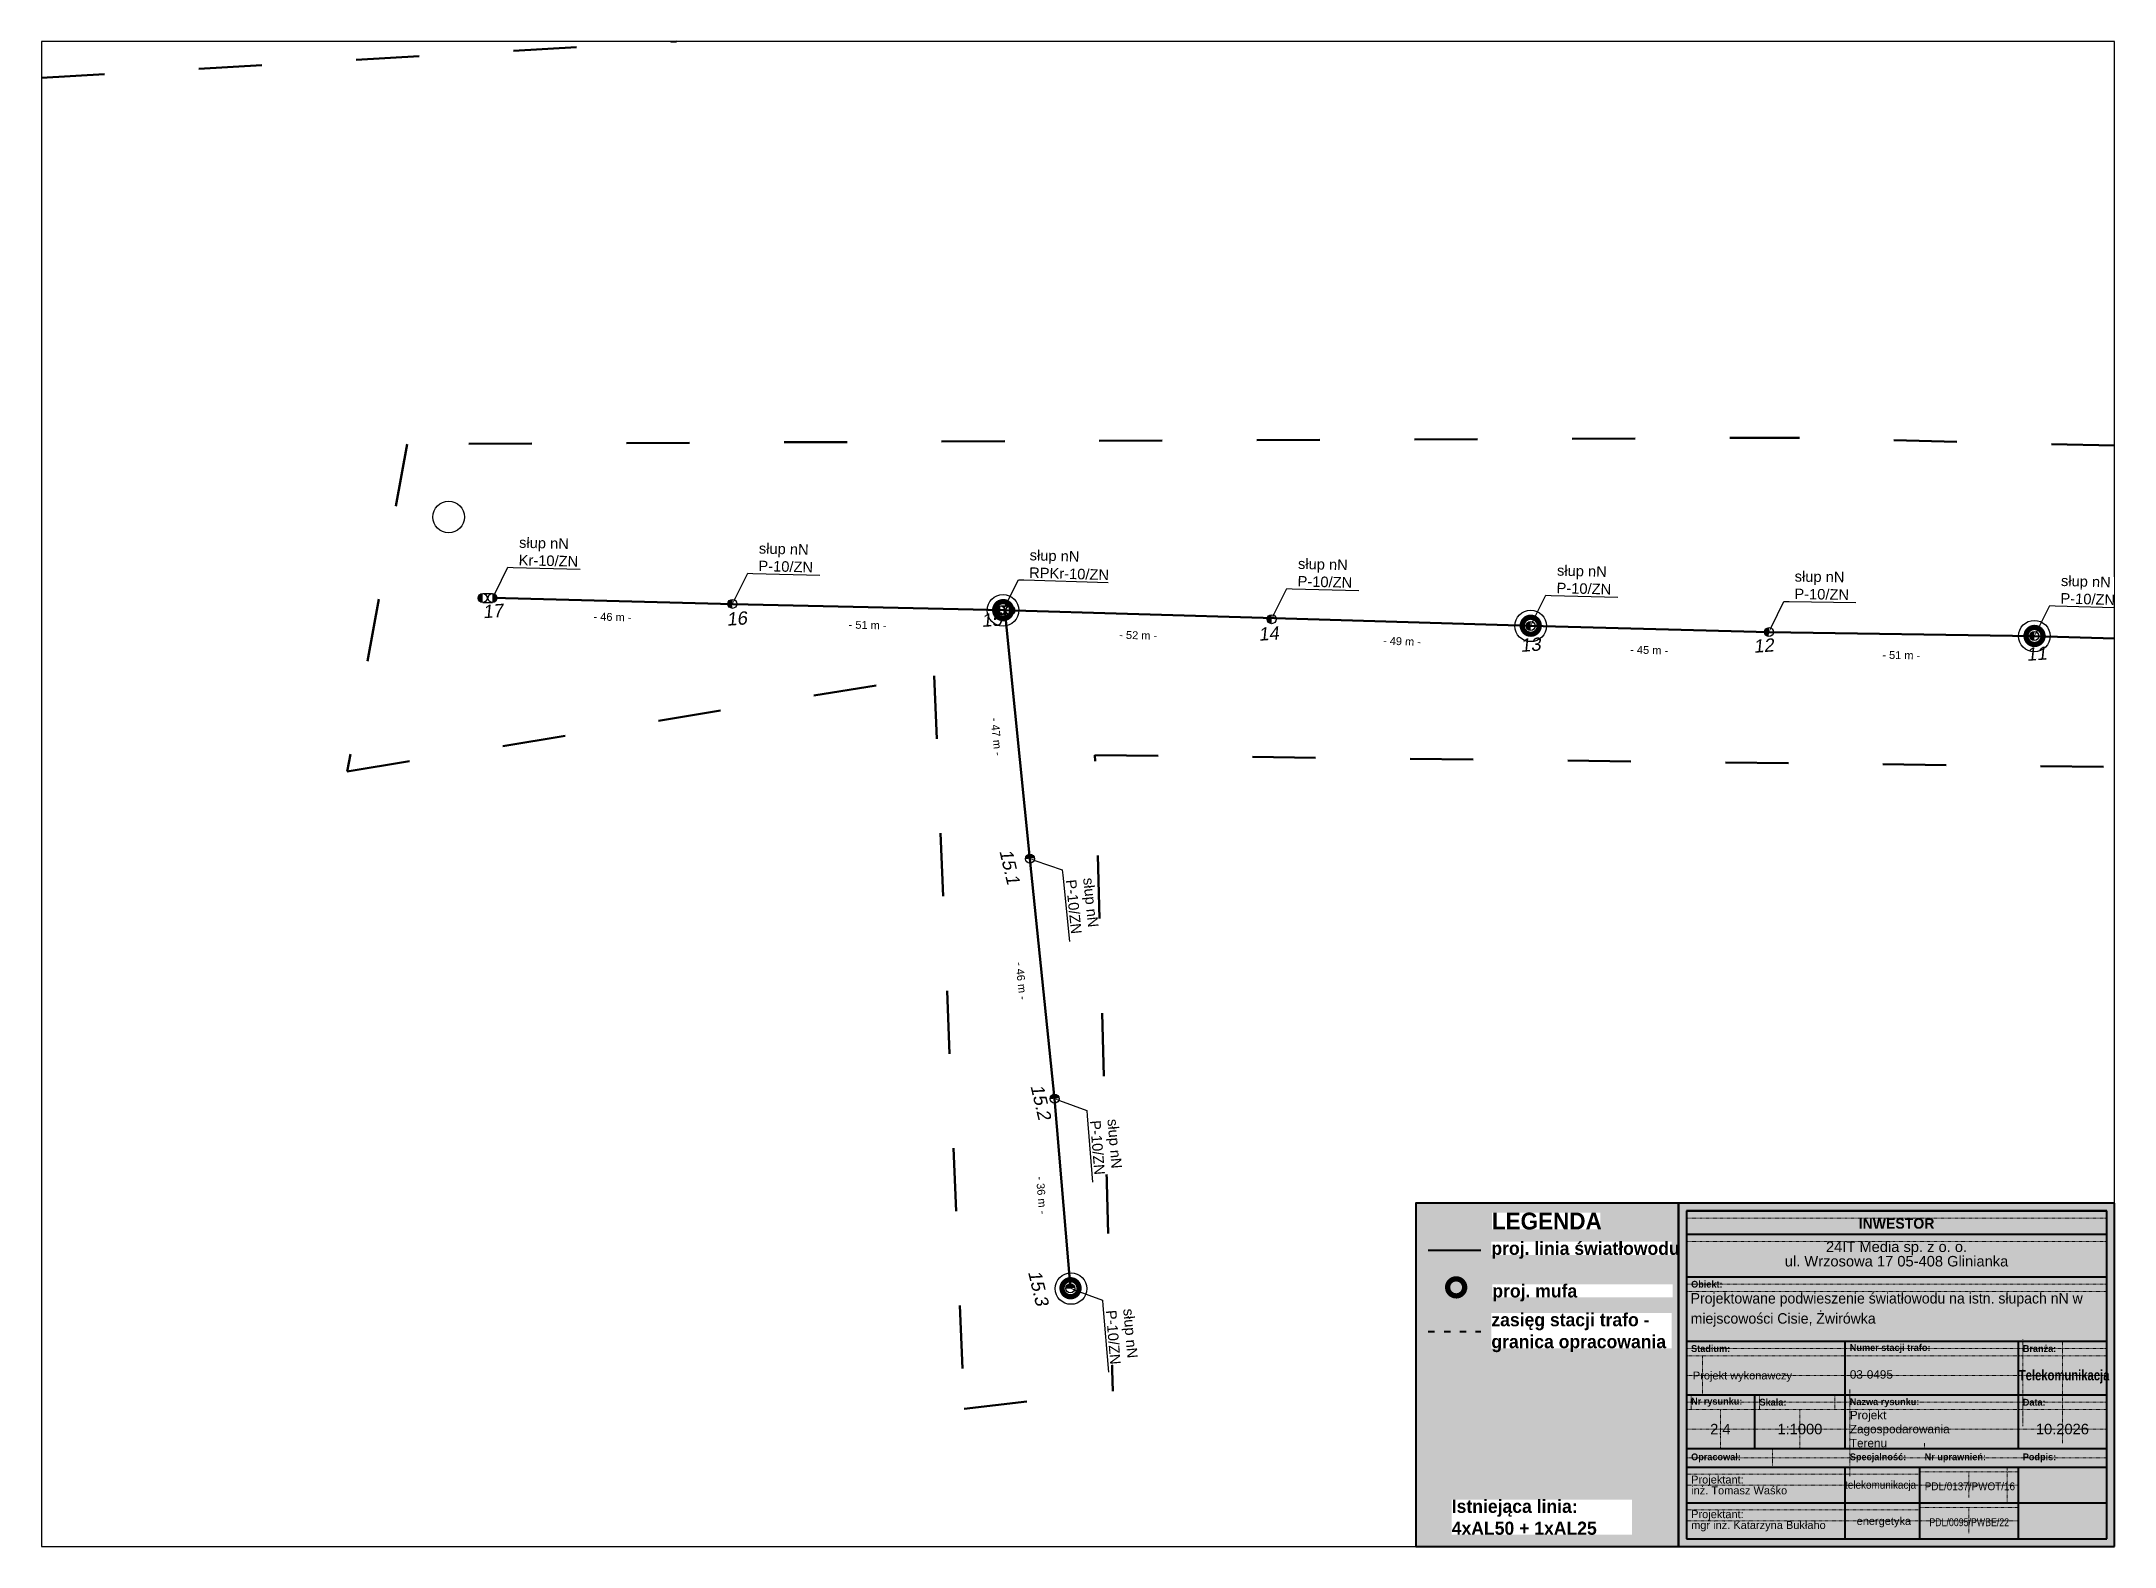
# Paper-space layout '495-4' of a CAD drawing. Header units: metres, sheet in millimetres. Extents: x 0 to 395, y 0 to 287.
# The model-space entities are those that its viewports show. They can reach past a viewport. Long polylines and large blocks are cut down to what shows.
import ezdxf
from ezdxf import colors
from ezdxf.entities.mleader import LeaderData, LeaderLine
from ezdxf.math import Vec2, Vec3

# ---------------------------------------------------------------- set-up
doc = ezdxf.new("R2010")
doc.units = ezdxf.units.M
for name, pattern in [('ACAD_ISO03W100', [30, 12, -18]), ('DGN Style 2', [0.005224, 0.003135, -0.00209]), ('GCAD_ISO03W100', [30, 12, -18])]:
    doc.linetypes.add(name, pattern=pattern)
for name, color, linetype, lineweight in [('!tele', 30, 'Continuous', 50), ('!trafo', 6, 'GCAD_ISO03W100', 50), ('00_Mufa', 3, 'Continuous', 30), ('@Tabelka', 7, 'Continuous', 13), ('_mm zasięg trafo', 6, 'ACAD_ISO03W100', 35), ('_numery', 7, 'Continuous', 40), ('_światłowód', 30, 'Continuous', 50)]:
    doc.layers.add(name, color=color, linetype=linetype, lineweight=lineweight)
doc.layers.add('@KonstrTabelki', color=253, linetype='DGN Style 2', lineweight=0, plot=False)
for name, color, linetype in [('_MM mufy', 3, 'Continuous'), ('_MM opisy', 7, 'Continuous'), ('_MM slupy', 5, 'Continuous'), ('DIM', 7, 'Continuous')]:
    doc.layers.add(name, color=color, linetype=linetype)
doc.styles.add('BardzoMale-PrawaGora', font='arial.ttf', dxfattribs={"height": 0.0025})
doc.styles.get("Standard").update_dxf_attribs({"font": 'arial.ttf'})
doc.dimstyles.new('opis linie', dxfattribs={"dimtxt": 1.5, "dimasz": 0.18, "dimexe": 0.18, "dimexo": 0.0625, "dimgap": 2.5, "dimtad": 4, "dimdec": 0, "dimzin": 0, "dimdsep": 46, "dimtxsty": 'Standard', "dimcen": 0.09, "dimse1": 1, "dimse2": 1, "dimsd1": 1, "dimsd2": 1, "dimclrt": 256, "dimadec": 0, "dimazin": 0, "dimtfac": 1, "dimtdec": 0, "dimtofl": 0, "dimtmove": 0, "dimatfit": 3, "dimfxl": 1, "dimtfill": 1, "dimtolj": 1, "dimtzin": 0, "dimarcsym": 0})

# ---------------------------------------------------------------- blocks, each defined once
blk = doc.blocks.new('tabelka')
at = {"true_color": 0xffffff, "transparency": 33554687}
h = blk.add_hatch(color=7, dxfattribs=at)
h.dxf.hatch_style = 1
h.paths.add_polyline_path([(-83, 65.41), (0, 65.41), (0, 0), (-83, 0)])
at = {"layer": '@KonstrTabelki', "lineweight": 0}
for p, q in [((-1.5, 62.52), (-81.5, 62.52)), ((-1.5, 58.08), (-81.5, 58.08)), ((-1.5, 49.94), (-81.5, 49.94)), ((-81.5, 48.55), (-1.5, 48.55)), ((-1.5, 37.69), (-81.5, 37.69)), ((-81.5, 36.3), (-1.5, 36.3)), ((-78.46, 36.3), (-78.46, 28.86)), ((-17.47, 39.44), (-17.47, 22.94)), ((-9.93, 19.68), (-9.93, 39.08)), ((-81.5, 32.58), (-1.5, 32.58)), ((-80.6, 28.86), (-80.6, 26.08)), ((-67.58, 28.86), (-67.58, 26.08)), ((-53.27, 26.08), (-53.27, 28.86)), ((-50.39, 29.9), (-50.39, 18.64)), ((-17.47, 28.86), (-17.47, 22.94)), ((-9.93, 19.68), (-9.93, 28.86)), ((-1.5, 27.47), (-81.5, 27.47)), ((-81.5, 26.08), (-1.5, 26.08)), ((-74.99, 18.64), (-74.99, 26.08)), ((-59.88, 18.64), (-59.88, 26.08)), ((-1.5, 27.47), (-18.36, 27.47)), ((-1.5, 22.36), (-81.5, 22.36)), ((-1.5, 22.36), (-18.36, 22.36)), ((-81.5, 16.88), (-1.5, 16.88)), ((-65.11, 18.64), (-65.11, 15.11)), ((-50.39, 18.64), (-50.39, 13.41)), ((-36.15, 19.68), (-36.15, 18.64)), ((-37.05, 13.77), (-81.5, 13.77)), ((-37.05, 14.25), (-18.36, 14.25)), ((-27.71, 14.25), (-27.71, 9.31)), ((-20.43, 15.11), (-20.43, 8.31)), ((-37.05, 11.71), (-81.5, 11.71)), ((-18.36, 11.71), (-37.05, 11.71)), ((-37.05, 6.97), (-81.5, 6.97)), ((-37.05, 4.9), (-81.5, 4.9)), ((-37.05, 7.44), (-18.36, 7.44)), ((-18.36, 4.9), (-37.05, 4.9)), ((-27.71, 7.44), (-27.71, 2.5))]:
    blk.add_line(p, q, dxfattribs=at)
at = {"layer": '@KonstrTabelki'}
for points in [[(-51.29, 28.86), (-51.29, 39.08)], [(-51.29, 18.64), (-51.29, 28.86)]]:
    blk.add_lwpolyline(points, dxfattribs=at)
at = {"layer": '@Tabelka', "lineweight": 40}
for p, q in [((0, 65.41), (-83, 65.41)), ((-83, 65.41), (-83, 0)), ((-81.5, 63.91), (-1.5, 63.91)), ((-1.5, 63.91), (-81.5, 63.91)), ((-81.5, 63.91), (-81.5, 1.5)), ((-1.5, 1.5), (-1.5, 63.91)), ((0, 0), (0, 65.41)), ((-81.5, 59.47), (-1.5, 59.47)), ((-81.5, 51.33), (-1.5, 51.33)), ((-81.5, 39.08), (-1.5, 39.08)), ((-81.5, 39.08), (-18.36, 39.08)), ((-51.29, 28.86), (-51.29, 39.08)), ((-51.29, 28.86), (-51.29, 35.67)), ((-18.36, 39.08), (-18.36, 28.86)), ((-81.5, 28.86), (-18.36, 28.86)), ((-68.48, 18.64), (-68.48, 28.86)), ((-51.29, 18.64), (-51.29, 28.86)), ((-18.36, 28.86), (-1.5, 28.86)), ((-18.36, 28.86), (-18.36, 18.64)), ((-51.29, 18.64), (-51.29, 25.45)), ((-18.36, 25.45), (-18.36, 18.64)), ((-81.5, 18.64), (-1.5, 18.64)), ((-81.5, 18.64), (-1.5, 18.64)), ((-81.5, 15.11), (-1.5, 15.11)), ((-51.29, 1.5), (-51.29, 15.11)), ((-37.05, 1.5), (-37.05, 15.11)), ((-18.36, 15.11), (-18.36, 1.5)), ((-81.5, 8.31), (-1.5, 8.31)), ((-81.5, 8.31), (-1.5, 8.31)), ((-81.5, 1.5), (-1.5, 1.5)), ((-83, 0), (0, 0))]:
    blk.add_line(p, q, dxfattribs=at)
at = {"layer": '@Tabelka'}
for s, insert, char_height, attachment_point, line_spacing_factor in [('{\\fLato Light|b1|i0|c238|p34;INWESTOR}', (-41.5, 62.52), 2, 2, 0.825), ('24IT Media sp. z o. o.\\Pul. Wrzosowa 17 05-408 Glinianka', (-41.5, 58.08), 2, 2, 0.825), ('{\\fLato Light|b1|i0|c238|p34;Obiekt:}', (-80.6, 49.94), 1.3, 4, 0.946154), ('{\\fLato Light|b1|i0|c238|p34;Branża:}', (-17.47, 37.69), 1.3, 4, 0.946154), ('Projekt wykonawczy', (-80.27, 32.34), 1.5, 4, 0.825), ('{\\fLato Light|b1|i0|c238|p34;\\W0.8;Telekomunikacja}', (-9.6, 32.34), 2, 5, 0.76875), ('{\\fLato Light|b1|i0|c238|p34;Nr rysunku:}', (-80.6, 27.47), 1.3, 4, 0.946154), ('{\\fLato Light|b1|i0|c238|p34;Skala:}', (-67.58, 27.47), 1.3, 4, 0.946154), ('{\\fLato Light|b1|i0|c238|p34;Nazwa rysunku:}', (-50.39, 27.38), 1.3, 4, 0.946154), ('{\\fLato Light|b1|i0|c238|p34;Data:}', (-17.47, 27.47), 1.3, 4, 0.946154), ('10.2026', (-9.93, 22.36), 2, 5, 0.825), ('{\\fLato Light|b1|i0|c238|p34;Opracował:}', (-80.6, 16.88), 1.3, 4, 0.946154), ('{\\fLato Light|b1|i0|c238|p34;Specjalność:}', (-50.39, 16.88), 1.3, 4, 0.946154), ('{\\fLato Light|b1|i0|c238|p34;Nr uprawnień:}', (-36.15, 16.88), 1.3, 4, 0.946154), ('{\\fLato Light|b1|i0|c238|p34;Podpis:}', (-17.47, 16.88), 1.3, 4, 0.946154)]:
    blk.add_mtext(s, dxfattribs=dict(at, insert=insert, char_height=char_height, attachment_point=attachment_point, line_spacing_factor=line_spacing_factor))
for s, insert, char_height, width, attachment_point, line_spacing_factor in [('{\\fLato Light|b1|i0|c238|p34;Stadium:}', (-80.6, 37.69), 1.3, 8.6456, 4, 0.946154), ('{\\fLato Light|b1|i0|c238|p34;Numer stacji trafo:}', (-50.39, 37.69), 1.3, 16.1141, 4, 0.946154), ('Projektant:\\Pinż. Tomasz Waśko', (-80.6, 11.71), 1.5, 27.9275, 4, 0.825), ('{\\W0.9;telekomunikacja}', (-44.53, 11.53), 1.5, 22.915, 5, 0.825), ('{\\W0.9;PDL/0137/PWOT/16}', (-27.54, 11.46), 1.5, 22.915, 5, 0.825), ('Projektant:\\Pmgr inż. Katarzyna Bukłaho', (-80.6, 4.9), 1.5, 27.9275, 4, 0.825), ('energetyka', (-43.91, 4.64), 1.5, 22.915, 5, 0.825), ('{\\W0.8;PDL/0095/PWBE/22}', (-27.66, 4.62), 1.5, 22.915, 5, 0.825)]:
    blk.add_mtext(s, dxfattribs=dict(at, insert=insert, char_height=char_height, width=width, attachment_point=attachment_point, line_spacing_factor=line_spacing_factor))
blk = doc.blocks.new('mufa')
at = {"layer": '_MM mufy'}
h = blk.add_hatch(color=256, dxfattribs=at)
h.dxf.hatch_style = 1
h.paths.add_polyline_path([(2.15, 0.12, 1), (-2.1, -0.05, 1)])
h.paths.add_polyline_path([(-1.1, -0.01, -1), (1.15, 0.08, -1)], flags=16)
h.paths.add_polyline_path([(-0.83, 0, -1), (0.88, 0.07, -1)], flags=0)
blk = doc.blocks.new('legenda')
at = {"true_color": 0xffffff, "transparency": 33554687}
h = blk.add_hatch(color=7, dxfattribs=at)
h.dxf.hatch_style = 1
h.paths.add_polyline_path([(-50, 65.41), (0, 65.41), (0, 0), (-50, 0)])
at = {"lineweight": 40}
blk.add_lwpolyline([(0, 65.41), (-50, 65.41), (-50, 0)], dxfattribs=at)
at = {"layer": '_mm zasięg trafo', "lineweight": 40, "ltscale": 0.1}
blk.add_lwpolyline([(-47.62, 40.95), (-37.62, 40.95)], dxfattribs=at)
at = {"layer": '_światłowód', "lineweight": 40}
blk.add_lwpolyline([(-47.62, 56.41), (-37.62, 56.41)], dxfattribs=at)
at = {"layer": '_mm zasięg trafo'}
blk.add_blockref('mufa', (-42.35, 49.31), dxfattribs=at)
at = {"layer": '_mm zasięg trafo', "bg_fill": 3, "box_fill_scale": 1, "bg_fill_color": 256, "bg_fill_transparency": 0}
for s, width, heights, insert, char_height, attachment_point in [('{\\fLato Light|b1|i0|c238|p34;\\C7;LEGENDA}', 20.65, [-3.27], (-35.53, 63.58), 3.2, 1), ('\\pxt4;{\\fLato Light|b1|i0|c238|p34;\\C7;proj. linia światłowodu}', 34.3358, [0], (-35.62, 56.41), 2.5, 4), ('\\pxt4;{\\fLato Light|b1|i0|c238|p34;\\C7;proj. mufa}', 34.3358, [0], (-35.44, 48.3), 2.5, 4), ('\\pxt4;{\\fLato Light|b1|i0|c238|p34;\\C7;zasięg stacji trafo - granica opracowania}', 34.3358, [-7.36], (-35.62, 40.72), 2.5, 4)]:
    blk.add_mtext_dynamic_manual_height_columns(s, width=width, gutter_width=1, heights=heights, dxfattribs=dict(at, insert=insert, char_height=char_height, attachment_point=attachment_point))
at = {"lineweight": 40}
blk.add_lwpolyline([(-50, 0), (0, 0), (0, 65.41)], dxfattribs=at)
at = {"layer": '_mm zasięg trafo', "insert": (-43.16, 5.56), "char_height": 2.5, "attachment_point": 4, "bg_fill": 3, "box_fill_scale": 1, "bg_fill_color": 256, "bg_fill_transparency": 0}
blk.add_mtext_dynamic_manual_height_columns('\\pxt4;{\\fLato Light|b1|i0|c238|p34;\\C7;Istniejąca linia:\\P4xAL50 + 1xAL25}', width=34.3358, gutter_width=1, heights=[-6.79], dxfattribs=at)
blk = doc.blocks.new('ZN')
at = {"layer": '_MM slupy', "transparency": 33554687}
h = blk.add_hatch(color=256, dxfattribs=at)
h.dxf.hatch_style = 1
h.paths.add_polyline_path([(0, -0.86), (0, 0.86, 1)])
at = {"layer": '_MM slupy'}
blk.add_circle((0, 0), 0.857, dxfattribs=at)
blk = doc.blocks.new('*D3195')
at = {"layer": 'DIM', "insert": (7527126.98, 5787122.14), "char_height": 1.5, "attachment_point": 5, "rotation": 275.7484, "bg_fill": 3, "box_fill_scale": 1.1, "bg_fill_color": 9, "bg_fill_true_color": 13158600, "bg_fill_transparency": 0}
blk.add_mtext('\\A1;- 47 m -', dxfattribs=at)
blk = doc.blocks.new('*D3196')
at = {"layer": 'DIM', "insert": (7527131.7, 5787075.66), "char_height": 1.5, "attachment_point": 5, "rotation": 275.8699, "bg_fill": 3, "box_fill_scale": 1.1, "bg_fill_color": 9, "bg_fill_true_color": 13158600, "bg_fill_transparency": 0}
blk.add_mtext('\\A1;- 46 m -', dxfattribs=at)
blk = doc.blocks.new('*D3197')
at = {"layer": 'DIM', "insert": (7527135.54, 5787034.83), "char_height": 1.5, "attachment_point": 5, "rotation": 274.764, "bg_fill": 3, "box_fill_scale": 1.1, "bg_fill_color": 9, "bg_fill_true_color": 13158600, "bg_fill_transparency": 0}
blk.add_mtext('\\A1;- 36 m -', dxfattribs=at)
blk = doc.blocks.new('*D3200')
at = {"layer": 'DIM', "insert": (7527251.22, 5787138.63), "char_height": 1.5, "attachment_point": 5, "rotation": 358.5012, "bg_fill": 3, "box_fill_scale": 1.1, "bg_fill_color": 9, "bg_fill_true_color": 13158600, "bg_fill_transparency": 0}
blk.add_mtext('\\A1;- 45 m -', dxfattribs=at)
blk = doc.blocks.new('*D3201')
at = {"layer": 'DIM', "insert": (7527299.21, 5787137.66), "char_height": 1.5, "attachment_point": 5, "rotation": 359.1397, "bg_fill": 3, "box_fill_scale": 1.1, "bg_fill_color": 9, "bg_fill_true_color": 13158600, "bg_fill_transparency": 0}
blk.add_mtext('\\A1;- 51 m -', dxfattribs=at)
blk = doc.blocks.new('*D3202')
at = {"layer": 'DIM', "insert": (7527348.77, 5787136.55), "char_height": 1.5, "attachment_point": 5, "rotation": 358.2935, "bg_fill": 3, "box_fill_scale": 1.1, "bg_fill_color": 9, "bg_fill_true_color": 13158600, "bg_fill_transparency": 0}
blk.add_mtext('\\A1;- 49 m -', dxfattribs=at)
blk = doc.blocks.new('R')
at = {"layer": '_MM slupy', "transparency": 33554687}
h = blk.add_hatch(color=256, dxfattribs=at)
h.dxf.hatch_style = 1
h.paths.add_polyline_path([(-0.93, -0.86), (-0.93, 0.86, 1)])
h = blk.add_hatch(color=256, dxfattribs=at)
h.dxf.hatch_style = 1
h.paths.add_polyline_path([(0.93, 0.86), (0.93, -0.86, 1)])
at = {"layer": '_MM slupy'}
for points in [[(-0.93, 0.86), (0.93, 0.86)], [(-0.93, -0.86), (0.93, -0.86)]]:
    blk.add_lwpolyline(points, dxfattribs=at)
for centre in [(-0.93, 0), (0.93, 0)]:
    blk.add_circle(centre, 0.857, dxfattribs=at)
blk = doc.blocks.new('*D3423')
at = {"layer": 'DIM', "insert": (7527102.45, 5787143.39), "char_height": 1.5, "attachment_point": 5, "rotation": 358.6913, "bg_fill": 3, "box_fill_scale": 1.1, "bg_fill_color": 9, "bg_fill_true_color": 13158600, "bg_fill_transparency": 0}
blk.add_mtext('\\A1;- 51 m -', dxfattribs=at)
blk = doc.blocks.new('*D3424')
at = {"layer": 'DIM', "insert": (7527053.89, 5787144.93), "char_height": 1.5, "attachment_point": 5, "rotation": 358.5168, "bg_fill": 3, "box_fill_scale": 1.1, "bg_fill_color": 9, "bg_fill_true_color": 13158600, "bg_fill_transparency": 0}
blk.add_mtext('\\A1;- 46 m -', dxfattribs=at)
blk = doc.blocks.new('*D3425')
at = {"layer": 'DIM', "insert": (7527153.96, 5787141.44), "char_height": 1.5, "attachment_point": 5, "rotation": 358.3615, "bg_fill": 3, "box_fill_scale": 1.1, "bg_fill_color": 9, "bg_fill_true_color": 13158600, "bg_fill_transparency": 0}
blk.add_mtext('\\A1;- 52 m -', dxfattribs=at)
blk = doc.blocks.new('*D3426')
at = {"layer": 'DIM', "insert": (7527204.17, 5787140.3), "char_height": 1.5, "attachment_point": 5, "rotation": 358.2467, "bg_fill": 3, "box_fill_scale": 1.1, "bg_fill_color": 9, "bg_fill_true_color": 13158600, "bg_fill_transparency": 0}
blk.add_mtext('\\A1;- 49 m -', dxfattribs=at)
blk = doc.blocks.new('q')
at = {"layer": '_MM slupy'}
blk.add_blockref('ZN', (0, 0), dxfattribs=at)
at = {"layer": '_MM opisy'}
ml = blk.add_multileader_mtext('Standard', dxfattribs=at)
ml.set_content('\\pxql;słup nN\\PP-10/ZN', color=256)
ml.set_leader_properties()
ml.build(insert=Vec2(0, 0))
ml.multileader.update_dxf_attribs({"has_text_frame": 1, "text_left_attachment_type": 5, "text_right_attachment_type": 5, "dogleg_length": 1, "arrow_head_size": 1})
ctx = ml.context
ctx.base_point, ctx.char_height, ctx.arrow_head_size, ctx.landing_gap_size, ctx.plane_origin = Vec3(3.75, 5.9), 2, 1, 1, Vec3(1.72, -1.42)
ctx.left_attachment, ctx.right_attachment = 5, 5
notes = []
notes.append((ctx, [(0, (1, 1, 0), (2.75, 5.9), (1, 0), 1, [(0, [(0, 0), (2.75, 5.9)], 0, [])])]))
ctx.mtext.insert, ctx.mtext.flow_direction = Vec3(4.75, 11.7), 5
ctx.mtext.has_bg_fill, ctx.mtext.bg_color, ctx.mtext.bg_scale_factor, ctx.mtext.bg_transparency, ctx.mtext.use_window_bg_color = 1, -1023410175, 1, 0, 1
for ctx, leaders in notes:
    for number, flags, end, landing, length, lines in leaders:
        leader = LeaderData()
        leader.index, (leader.has_last_leader_line, leader.has_dogleg_vector, leader.attachment_direction) = number, flags
        leader.last_leader_point, leader.dogleg_vector, leader.dogleg_length = Vec3(end), Vec3(landing), length
        for number, points, colour, breaks in lines:
            line = LeaderLine()
            line.index, line.vertices, line.color, line.breaks = number, Vec3.list(points), colors.encode_raw_color(colour), breaks
            leader.lines.append(line)
        ctx.leaders.append(leader)

msp = doc.modelspace()

# ---------------------------------------------------------------- linework, layer by layer
at = {"layer": '!trafo'}
for points in [[(7526938.18, 5787247.18), (7527255.76, 5787265.39)], [(7527401.42, 5787176.07), (7527278.54, 5787179.07), (7527014.8, 5787177.87), (7527003.41, 5787115.53), (7527115.12, 5787133.72), (7527120.83, 5786994.17), (7527149.1, 5786997.55), (7527145.73, 5787118.64), (7527435.17, 5787115.27)]]:
    msp.add_lwpolyline(points, dxfattribs=at)
at = {"layer": '00_Mufa'}
for centre in [(7527022.71, 5787163.97), (7527128.23, 5787146.21), (7527228.65, 5787143.24), (7527324.54, 5787141.29), (7527141.17, 5787017.07)]:
    msp.add_circle(centre, 3, dxfattribs=at)

# ---------------------------------------------------------------- next in the draw order: block references
for p, rotation in [((7527228.65, 5787143.24), 358.5011570148588), ((7527274, 5787142.05), 359.1397349265366), ((7527324.54, 5787141.29), 358.2934515214639), ((7527133.34, 5787098.92), 275.8699483118764), ((7527138.04, 5787053.22), 274.7640355533275), ((7527141.05, 5787017.1), 274.7640355533275)]:
    msp.add_blockref('q', p, dxfattribs=dict(rotation=rotation))

# ---------------------------------------------------------------- next in the draw order: linework, layer by layer
at = {"layer": '!tele'}
for points in [[(7527031.1, 5787148.57), (7527076.83, 5787147.38), (7527128.23, 5787146.21), (7527179.91, 5787144.73), (7527228.65, 5787143.24), (7527274, 5787142.05), (7527324.54, 5787141.29), (7527373.25, 5787139.84), (7527425.83, 5787138.16), (7527432.24, 5787179.81), (7527439.08, 5787217.75), (7527453.46, 5787261.21), (7527456.18, 5787284.95), (7527443.17, 5787336.84), (7527442.72, 5787368.08), (7527443.05, 5787398.44), (7527443.22, 5787431.45)], [(7527128.58, 5787146.17), (7527133.34, 5787098.92), (7527138.04, 5787053.22), (7527141.05, 5787017.1)]]:
    msp.add_lwpolyline(points, dxfattribs=at)

# ---------------------------------------------------------------- next in the draw order: block references
at = {"rotation": 358.5011570148588}
for p in [(7527076.73, 5787147.44), (7527179.35, 5787144.52)]:
    msp.add_blockref('q', p, dxfattribs=at)

# ---------------------------------------------------------------- next in the draw order: dimensions: what is measured, and where the dimension line sits
at = {"layer": 'DIM'}
for p1, p2, picture, middle in [((7527128.58, 5787146.17), (7527133.34, 5787098.92), '*D3195', (7527126.98, 5787122.14)), ((7527228.65, 5787143.24), (7527274, 5787142.05), '*D3200', (7527251.22, 5787138.63))]:
    dim = msp.add_aligned_dim(p1=p1, p2=p2, distance=-0.75, dimstyle='opis linie', override={"dimpost": '- <> m -'}, dxfattribs=at)
    dim.commit()
    dim.dimension.update_dxf_attribs({"geometry": picture, "text_midpoint": middle})

# ---------------------------------------------------------------- next in the draw order: leaders
at = {"layer": '_MM opisy'}
ml = msp.add_multileader_mtext('Standard', dxfattribs=at)
ml.set_content('\\pxql;słup nN\\PKr-10/ZN', color=256)
ml.set_leader_properties()
ml.build(insert=Vec2(0, 0))
ml.multileader.update_dxf_attribs({"has_text_frame": 1, "text_left_attachment_type": 5, "text_right_attachment_type": 5, "dogleg_length": 1, "arrow_head_size": 1})
ctx = ml.context
ctx.base_point, ctx.char_height, ctx.arrow_head_size, ctx.landing_gap_size, ctx.plane_origin, ctx.plane_x_axis, ctx.plane_y_axis = Vec3(7527035, 5787154.37), 2, 1, 1, Vec3(7527032.79, 5787147.1), Vec3(0.999705, -0.024273), Vec3(0.024273, 0.999705)
ctx.left_attachment, ctx.right_attachment = 5, 5
notes = []
notes.append((ctx, [(0, (1, 1, 0), (7527034, 5787154.4), (0.999705, -0.024273), 1, [(0, [(7527031.1, 5787148.57), (7527034, 5787154.4)], 0, [])])]))
ctx.mtext.insert, ctx.mtext.text_direction, ctx.mtext.flow_direction = Vec3(7527036.14, 5787160.12), Vec3(0.999705, -0.024273), 5
ctx.mtext.has_bg_fill, ctx.mtext.bg_color, ctx.mtext.bg_scale_factor, ctx.mtext.bg_transparency, ctx.mtext.use_window_bg_color = 1, -1023410175, 1, 0, 1
for ctx, leaders in notes:
    for number, flags, end, landing, length, lines in leaders:
        leader = LeaderData()
        leader.index, (leader.has_last_leader_line, leader.has_dogleg_vector, leader.attachment_direction) = number, flags
        leader.last_leader_point, leader.dogleg_vector, leader.dogleg_length = Vec3(end), Vec3(landing), length
        for number, points, colour, breaks in lines:
            line = LeaderLine()
            line.index, line.vertices, line.color, line.breaks = number, Vec3.list(points), colors.encode_raw_color(colour), breaks
            leader.lines.append(line)
        ctx.leaders.append(leader)

# ---------------------------------------------------------------- next in the draw order: block references
msp.add_blockref('R', (7527030.12, 5787148.53))

# ---------------------------------------------------------------- next in the draw order: dimensions: what is measured, and where the dimension line sits
at = {"layer": 'DIM'}
for p1, p2, picture, middle in [((7527274, 5787142.05), (7527324.54, 5787141.29), '*D3201', (7527299.21, 5787137.66)), ((7527133.34, 5787098.92), (7527138.04, 5787053.22), '*D3196', (7527131.7, 5787075.66))]:
    dim = msp.add_aligned_dim(p1=p1, p2=p2, distance=-0.75, dimstyle='opis linie', override={"dimpost": '- <> m -'}, dxfattribs=at)
    dim.commit()
    dim.dimension.update_dxf_attribs({"geometry": picture, "text_midpoint": middle})

# ---------------------------------------------------------------- next in the draw order: leaders
at = {"layer": '_MM opisy'}
ml = msp.add_multileader_mtext('Standard', dxfattribs=at)
ml.set_content('\\pxql;słup nN\\PRPKr-10/ZN', color=256)
ml.set_leader_properties()
ml.build(insert=Vec2(0, 0))
ml.multileader.update_dxf_attribs({"has_text_frame": 1, "text_left_attachment_type": 5, "text_right_attachment_type": 5, "dogleg_length": 1, "arrow_head_size": 1})
ctx = ml.context
ctx.base_point, ctx.char_height, ctx.arrow_head_size, ctx.landing_gap_size, ctx.plane_origin, ctx.plane_x_axis, ctx.plane_y_axis = Vec3(7527132.16, 5787151.99), 2, 1, 1, Vec3(7527129.91, 5787144.74), Vec3(0.999563, -0.029565), Vec3(0.029565, 0.999563)
ctx.left_attachment, ctx.right_attachment = 5, 5
notes = []
notes.append((ctx, [(0, (1, 1, 0), (7527131.16, 5787152.02), (0.999563, -0.029565), 1, [(0, [(7527128.23, 5787146.21), (7527131.16, 5787152.02)], 0, [])])]))
ctx.mtext.insert, ctx.mtext.text_direction, ctx.mtext.flow_direction = Vec3(7527133.33, 5787157.73), Vec3(0.999563, -0.029565), 5
ctx.mtext.has_bg_fill, ctx.mtext.bg_color, ctx.mtext.bg_scale_factor, ctx.mtext.bg_transparency, ctx.mtext.use_window_bg_color = 1, -1023410175, 1, 0, 1
for ctx, leaders in notes:
    for number, flags, end, landing, length, lines in leaders:
        leader = LeaderData()
        leader.index, (leader.has_last_leader_line, leader.has_dogleg_vector, leader.attachment_direction) = number, flags
        leader.last_leader_point, leader.dogleg_vector, leader.dogleg_length = Vec3(end), Vec3(landing), length
        for number, points, colour, breaks in lines:
            line = LeaderLine()
            line.index, line.vertices, line.color, line.breaks = number, Vec3.list(points), colors.encode_raw_color(colour), breaks
            leader.lines.append(line)
        ctx.leaders.append(leader)

# ---------------------------------------------------------------- next in the draw order: block references
msp.add_blockref('R', (7527128.67, 5787146.18))

# ---------------------------------------------------------------- next in the draw order: texts
at = {"layer": '_numery', "oblique": 10}
for s, rotation, p in [('12', 4.1366, (7527271.13, 5787138.11)), ('15.1', 283.3827, (7527127.51, 5787100.4))]:
    msp.add_text(s, height=2.5, rotation=rotation, dxfattribs=at).set_placement(p)

# ---------------------------------------------------------------- next in the draw order: dimensions: what is measured, and where the dimension line sits
at = {"layer": 'DIM'}
for p1, p2, picture, middle in [((7527324.54, 5787141.29), (7527373.25, 5787139.84), '*D3202', (7527348.77, 5787136.55)), ((7527138.04, 5787053.22), (7527141.05, 5787017.1), '*D3197', (7527135.54, 5787034.83))]:
    dim = msp.add_aligned_dim(p1=p1, p2=p2, distance=-0.75, dimstyle='opis linie', override={"dimpost": '- <> m -'}, dxfattribs=at)
    dim.commit()
    dim.dimension.update_dxf_attribs({"geometry": picture, "text_midpoint": middle})

# ---------------------------------------------------------------- next in the draw order: block references
at = {"color": 5, "lineweight": 70}
for p in [(7527324.54, 5787141.29), (7527141.05, 5787017.1)]:
    msp.add_blockref('mufa', p, dxfattribs=at)

# ---------------------------------------------------------------- next in the draw order: texts
at = {"layer": '_numery', "oblique": 10}
for s, rotation, p in [('11', 4.1366, (7527323.09, 5787136.57)), ('15.2', 283.3827, (7527133.44, 5787055.61)), ('15.3', 283.3827, (7527132.98, 5787020.21))]:
    msp.add_text(s, height=2.5, rotation=rotation, dxfattribs=at).set_placement(p)

# ---------------------------------------------------------------- next in the draw order: dimensions: what is measured, and where the dimension line sits
at = {"layer": 'DIM'}
dim = msp.add_aligned_dim(p1=(7527076.83, 5787147.38), p2=(7527128.23, 5787146.21), distance=-0.14, dimstyle='opis linie', override={"dimpost": '- <> m -'}, dxfattribs=at)
dim.commit()
dim.dimension.update_dxf_attribs({"geometry": '*D3423', "text_midpoint": (7527102.45, 5787143.39)})

# ---------------------------------------------------------------- next in the draw order: dimensions: what is measured, and where the dimension line sits
for p1, p2, distance, picture, middle in [((7527076.83, 5787147.38), (7527031.1, 5787148.57), -0.22, '*D3424', (7527053.89, 5787144.93)), ((7527179.91, 5787144.73), (7527128.23, 5787146.21), 0.77, '*D3425', (7527153.96, 5787141.44))]:
    dim = msp.add_aligned_dim(p1=p1, p2=p2, distance=distance, dimstyle='opis linie', override={"dimpost": '- <> m -'}, dxfattribs=at)
    dim.commit()
    dim.dimension.update_dxf_attribs({"geometry": picture, "text_midpoint": middle})

# ---------------------------------------------------------------- next in the draw order: block references
at = {"color": 5, "lineweight": 70}
msp.add_blockref('mufa', (7527128.23, 5787146.21), dxfattribs=at)

# ---------------------------------------------------------------- next in the draw order: texts
at = {"layer": '_numery', "oblique": 10}
for s, p in [('17', (7527029.26, 5787144.69)), ('16', (7527075.68, 5787143.26)), ('15', (7527124.21, 5787143.03))]:
    msp.add_text(s, height=2.5, rotation=4.1366, dxfattribs=at).set_placement(p)

# ---------------------------------------------------------------- next in the draw order: dimensions: what is measured, and where the dimension line sits
at = {"layer": 'DIM'}
dim = msp.add_aligned_dim(p1=(7527179.91, 5787144.73), p2=(7527228.65, 5787143.24), distance=-0.42, dimstyle='opis linie', override={"dimpost": '- <> m -'}, dxfattribs=at)
dim.commit()
dim.dimension.update_dxf_attribs({"geometry": '*D3426', "text_midpoint": (7527204.17, 5787140.3)})

# ---------------------------------------------------------------- next in the draw order: block references
at = {"color": 5, "lineweight": 70}
msp.add_blockref('mufa', (7527228.65, 5787143.24), dxfattribs=at)

# ---------------------------------------------------------------- next in the draw order: texts
at = {"layer": '_numery', "oblique": 10}
for s, p in [('14', (7527176.92, 5787140.4)), ('13', (7527226.77, 5787138.28))]:
    msp.add_text(s, height=2.5, rotation=4.1366, dxfattribs=at).set_placement(p)

psp = doc.layouts.new('495-4')

# ---------------------------------------------------------------- linework, layer by layer
psp.add_lwpolyline([(0, 0), (394.6, 0), (394.6, 286.57), (0, 286.57)], close=True)

# ---------------------------------------------------------------- block references
psp.add_blockref('tabelka', (394.6, 0))

# ---------------------------------------------------------------- texts
at = {"color": 18, "true_color": 0x000000, "insert": (313.91, 48.27), "char_height": 2, "width": 76.9558, "attachment_point": 1, "line_spacing_factor": 0.825, "style": 'BardzoMale-PrawaGora'}
psp.add_mtext('\\pxsm1.15,ql;{\\fLato Light|b0|i0|c238|p34;\\C256;Projektowane podwieszenie światłowodu na istn. słupach nN w miejscowości Cisie, Żwirówka}', dxfattribs=at)
at = {"color": 1, "char_height": 1.6, "width": 26.3577, "attachment_point": 4}
for s, insert in [('{\\C18;\\c0;03-0495}', (344.21, 32.76, 1)), ('{\\C18;\\c0;Projekt Zagospodarowania Terenu}', (344.21, 22.36, 1))]:
    psp.add_mtext(s, dxfattribs=dict(at, insert=insert))
at = {"char_height": 2, "attachment_point": 5, "line_spacing_factor": 0.825}
for s, insert in [('2.4', (319.57, 22.36)), ('1:1000', (334.71, 22.36))]:
    psp.add_mtext(s, dxfattribs=dict(at, insert=insert))

# ---------------------------------------------------------------- next in the draw order: block references
psp.add_blockref('legenda', (311.6, 0))

# ---------------------------------------------------------------- next in the draw order: viewports
at = {"layer": '0'}
psp.add_viewport(center=(197.3, 143.28), size=(394.6, 286.5674), view_center_point=(7527142.5, 5787111.23), view_height=286.5674, dxfattribs=at)

doc.saveas('drawing.dxf')
